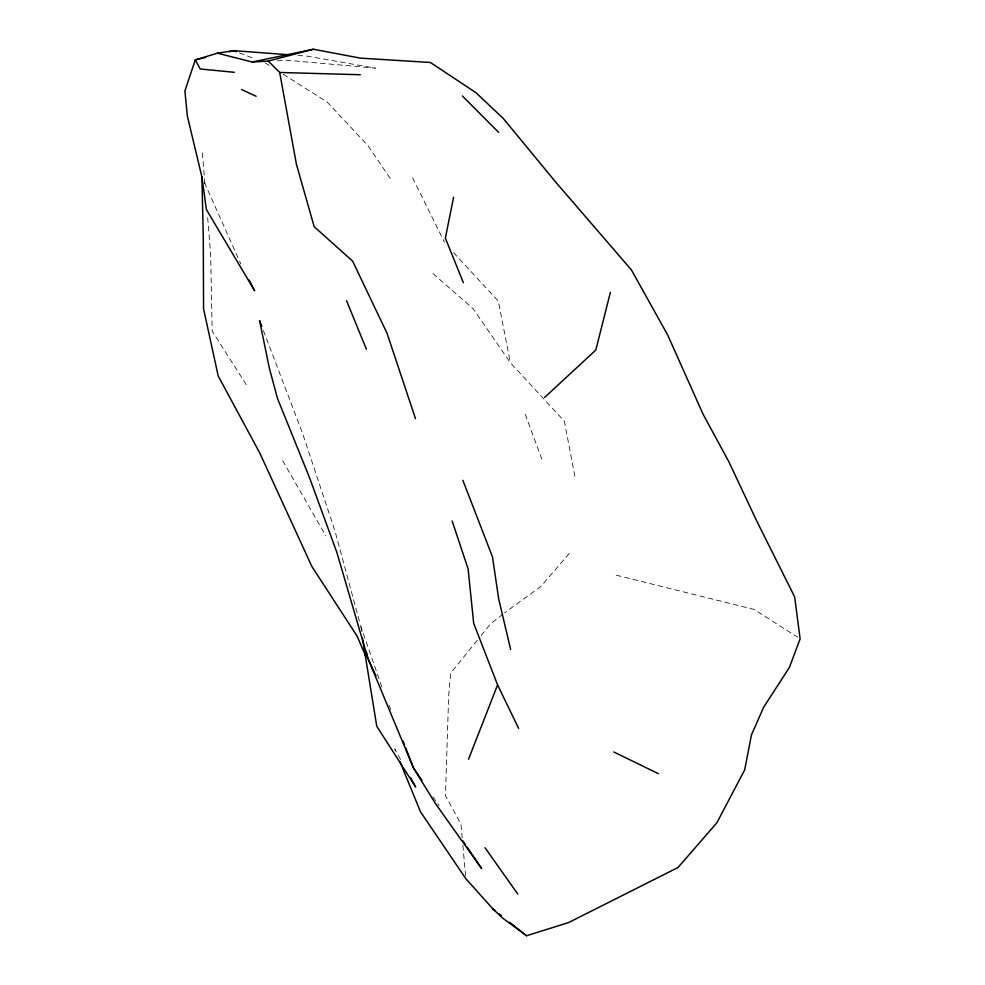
<?xml version="1.0" encoding="UTF-8"?>
<svg xmlns="http://www.w3.org/2000/svg" width="985" height="985" viewBox="0 0 985 985"><rect width="100%" height="100%" fill="white"/><g stroke="black" fill="none" stroke-linecap="round" stroke-linejoin="round"><path stroke-width="0.74" stroke-dasharray="4.92 3.69" d="M477.319 640.238L450.613 673.174L448.655 696.112L445.454 795.732L460.955 824.137L462.174 837.779M481.136 635.534L490.665 623.776L503.397 613.754M569.305 553.484L540.494 586.777L504.554 612.842M277.401 60.787L287.78 60.294L375.482 68.137L307.123 56.145L297.95 55.455M616.241 575.166L754.214 609.469L797.591 637.184M239.441 52.858L255.103 58.94M265.063 62.806L270.247 66.081M283.2 74.269L327.254 102.108L367.725 145.398L390.257 178.408M432.981 273.571L473.268 308.859L510.292 362.628L564.343 421.248L574.895 476.297M453.506 252.64L498.373 301.139L510.292 362.628M433.031 796.816L439.002 805.632M246.238 384.679L212.157 331.022L210.655 254.315L207.453 214.976M282.633 460.635L325.813 535.815M400.526 759.484L394.763 749.006L395.908 751.789M412.616 177.842L444.494 242.248M204.424 182.594L240.82 264.017M389.026 705.038L390.688 709.323M263.389 330.578L302.432 432.981L334.789 530.398L360.141 623.973M525.239 414.254L542.71 461.546M360.547 625.463L382.143 687.813M360.879 626.952L362.529 634.377M462.864 845.364L465.585 875.69M202.393 152.946L204.991 184.724"/><path stroke-width="1.48" d="M453.605 197.111L445.355 238.185L463.356 282.633M610.368 292.397L595.79 350.118L544.631 397.398M468.528 759.213L497.585 684.907L473.687 623.308L468.084 568.813L452.14 520.966M399.91 761.553L420.484 811.751L465.856 878.718L492.968 908.97L503.039 918.389L526.544 935.75L568.542 922.576L678.025 867.514L716.883 822.758L744.672 769.901L751.469 734.847L763.744 707.07L789.367 667.498L800.115 638.846L794.673 596.935L756.714 520.979L728.715 461.473L703.13 414.328L667.633 334.9L631.385 269.89L555.589 181.966L503.187 118.372L476.001 92.738L430.383 62.474L360.436 58.14L313.415 49.25L252.197 62.006L217.451 53.178L195.276 59.9L184.885 91.039L187.396 116.205L201.913 176.98L206.394 209.583L254.647 290.76L249.094 280.085M252.197 62.006L268.228 61.07L313.415 49.25M205.631 57.413L195.276 59.9L200.201 68.975L234.27 72.299M229.308 51.712L233.753 50.654L288.777 54.766M217.451 53.178L233.753 50.654L236.597 51.749M268.228 61.07L279.678 72.471L360.301 74.725M241.559 89.549L256.137 96.271M613.815 751.986L658.374 773.668M492.968 908.97L495.369 910.891M498.964 913.76L501.365 915.668M509.762 922.366L526.544 935.75M462.384 95.951L498.582 132.335M485.002 847.728L517.716 893.961M421.937 780.44L413.404 767.844L367.811 658.177L336.858 552.388L309.45 477.466L277.573 398.679L269.385 368.365L259.584 320.63L261.764 326.318M462.888 840.894L465.449 844.674M467.149 847.186L481.653 868.598L435.592 803.748L413.404 767.844L405.648 747.861M410.622 777.83L415.658 787.003L376.762 726.24L362.332 637.455M497.585 684.907L518.652 728.42M376.011 676.03L367.811 658.177L366.494 652.23M366.198 657.303L357.136 636.162L311.9 566.535L259.745 452.928L218.202 375.999L203.55 308.736L203.279 237.754L201.913 176.98M346.56 300.733L366.383 349.195M402.877 740.72L404.539 745.005M462.864 480.323L492.475 556.857L498.681 598.855L510.636 649.484M415.485 418.637L387.019 333.225L352.642 261.16L314.166 226.661L296.423 164.286L279.678 72.471"/></g></svg>
